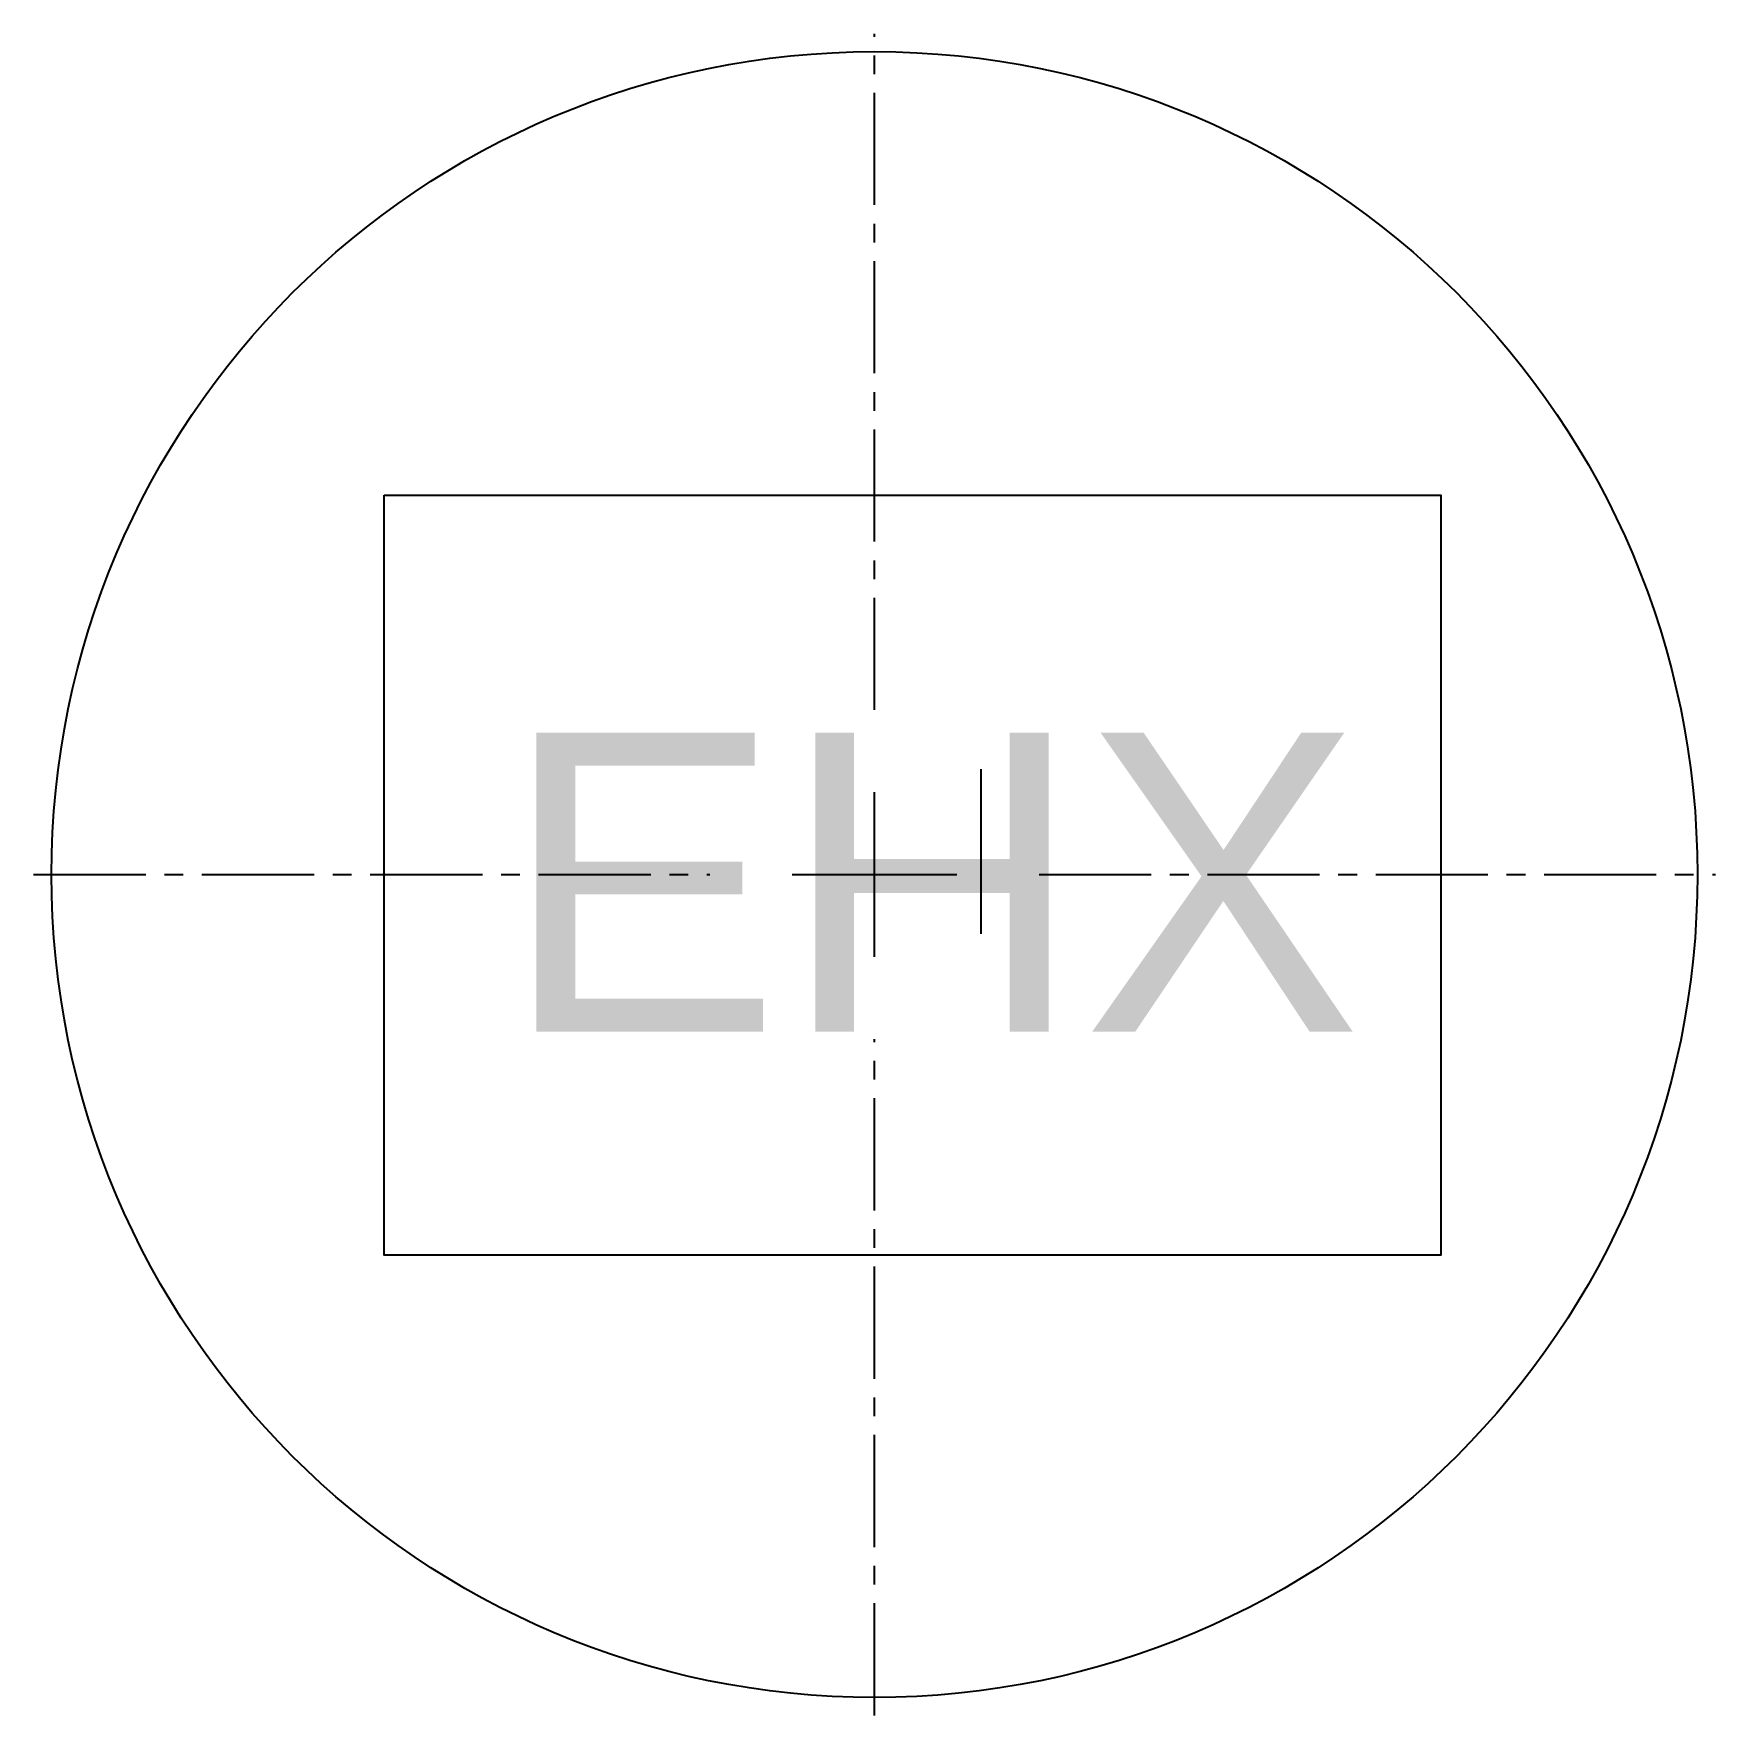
# Model space of a CAD drawing. Header units: inches. Extents: x 152.3 to 163.6, y 313 to 324.2.
import ezdxf

# ---------------------------------------------------------------- set-up
doc = ezdxf.new("R2010")
doc.units = ezdxf.units.IN
doc.header["$MEASUREMENT"] = 0
doc.linetypes.add('CENTER2', pattern=[1.125, 0.75, -0.125, 0.125, -0.125])
doc.layers.get('0').update_dxf_attribs({"color": 1})
doc.layers.add('Cover-Text-Tables', color=7, linetype='Continuous')
doc.styles.get("Standard").update_dxf_attribs({"font": 'Arial.ttf', "height": 2})

# ---------------------------------------------------------------- blocks, each defined once
blk = doc.blocks.new('*U1')
at = {"color": 0, "linetype": 'CENTER2', "lineweight": -3, "transparency": 16777216}
for p, q in [((0, 1.1), (0, 5.62)), ((-5.62, 0), (-1.1, 0)), ((1.1, 0), (5.62, 0)), ((0, -5.62), (0, -1.1))]:
    blk.add_line(p, q, dxfattribs=at)
at = {"color": 0, "linetype": 'Continuous', "lineweight": -3, "transparency": 16777216}
for p, q in [((0, -0.55), (0, 0.55)), ((-0.55, 0), (0.55, 0))]:
    blk.add_line(p, q, dxfattribs=at)
blk = doc.blocks.new('ceiling-exhaust')
blk.add_lwpolyline([(-3.991, 2.932), (3.071, 2.932), (3.071, -2.148), (-3.991, -2.148)], close=True)
at = {"layer": 'Cover-Text-Tables', "linetype": 'Continuous', "lineweight": -3}
blk.add_line((0, 0), (0, 1.1), dxfattribs=at)
blk.add_text('EHX', height=2).set_placement((-3.203, -0.655))

msp = doc.modelspace()

# ---------------------------------------------------------------- linework, layer by layer
at = {"lineweight": -3}
msp.add_circle((157.941, 318.588, -94.125), 5.5, dxfattribs=at)

# ---------------------------------------------------------------- block references
at = {"linetype": 'CENTER2', "lineweight": -3}
msp.add_blockref('*U1', (157.941, 318.588, -94.125), dxfattribs=at)
msp.add_blockref('ceiling-exhaust', (158.655, 318.192, -94.125))

doc.saveas('drawing.dxf')
